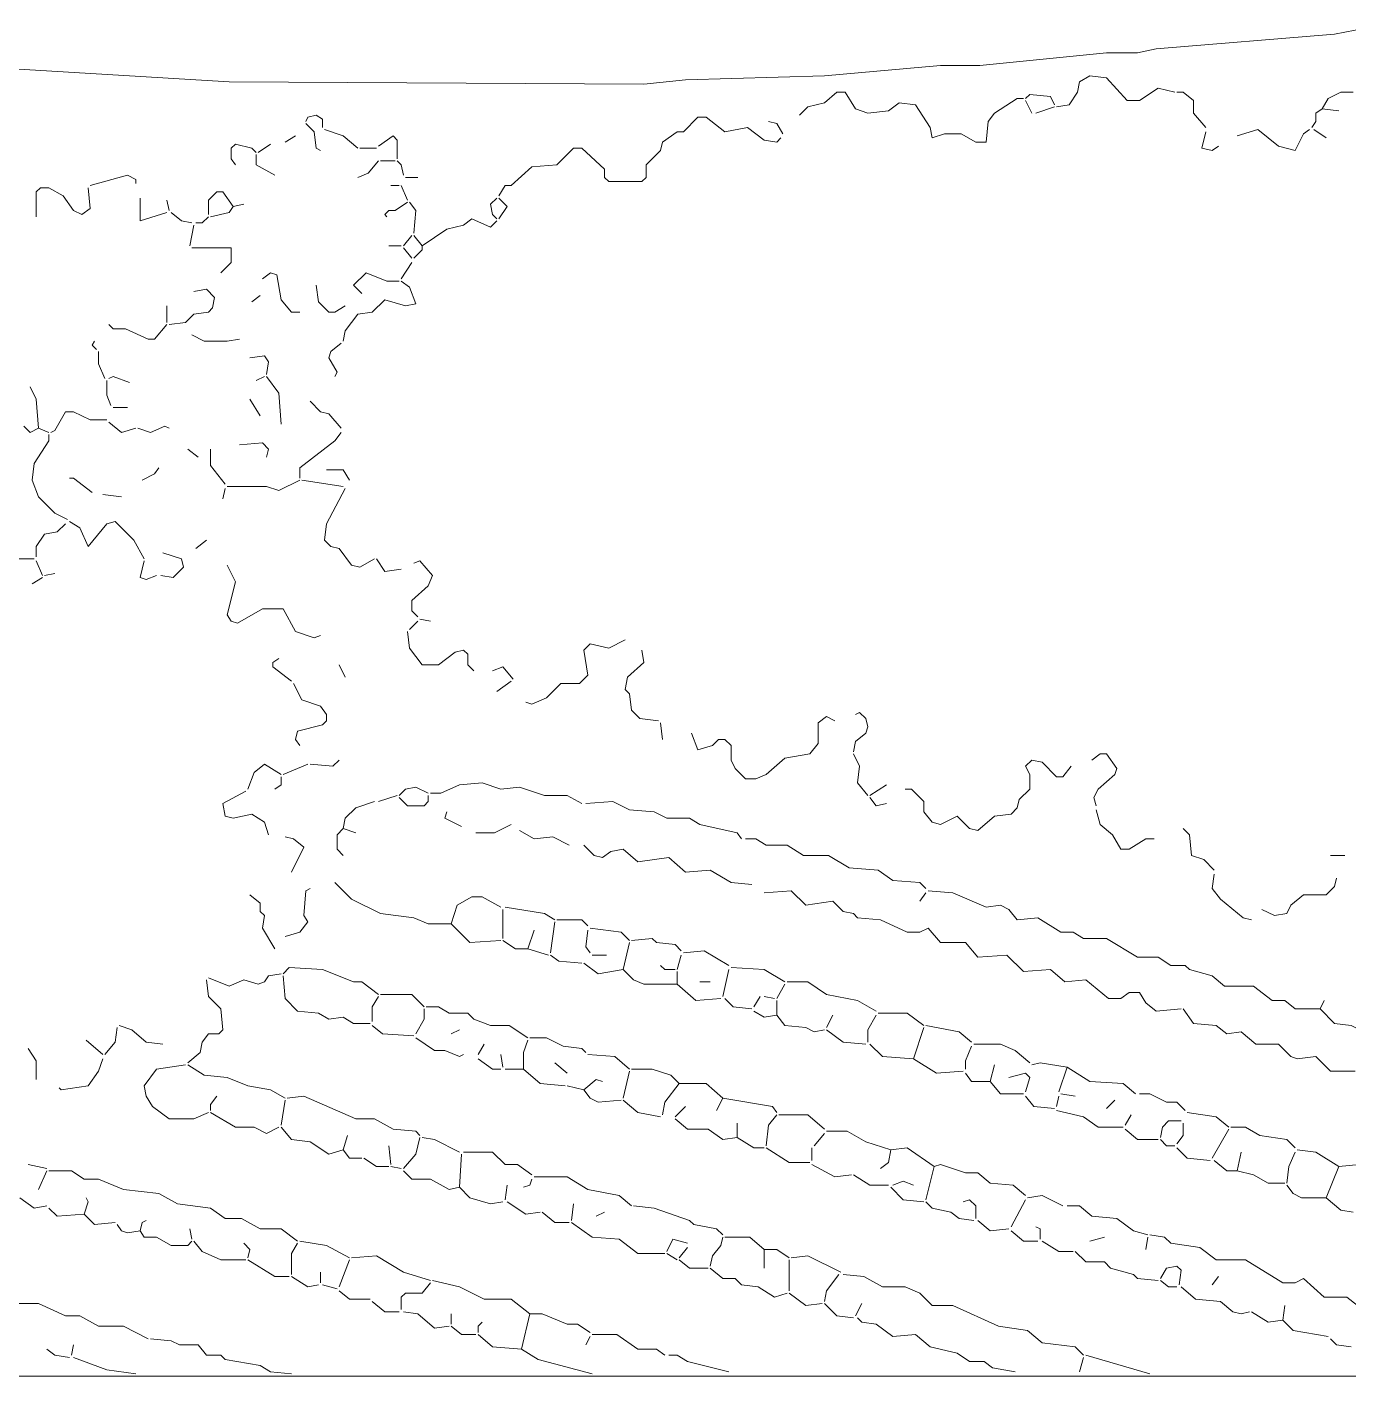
# Model space of a CAD drawing. Header units: millimetres. Extents: x 0 to 150953, y 0 to 85148.
# Drawn here: x 28579 to 47772, y 0 to 19600 of the extents above; entities that cross this region are included whole.
import ezdxf

# ---------------------------------------------------------------- set-up
doc = ezdxf.new("R2010")
doc.units = ezdxf.units.MM
doc.layers.add('ANNOTATION', color=3, linetype='CONTINUOUS', lineweight=0, plot=False)
doc.layers.add('LINEWORK', color=7, linetype='CONTINUOUS', lineweight=0, plot=False)

msp = doc.modelspace()

# ---------------------------------------------------------------- linework, layer by layer
at = {"layer": 'ANNOTATION'}
msp.add_lwpolyline([(0, 0), (150952.665, 0), (150952.665, 85148.15), (0, 85148.15)], close=True, dxfattribs=at)
at = {"layer": 'LINEWORK'}
for points in [[(22145.75, 19765.461), (23200.309, 19554.545), (24465.78, 19373.763), (24736.953, 19373.763), (24917.734, 19313.506), (26605.032, 19132.725), (26996.723, 19132.725), (27569.199, 19042.334), (31516.264, 18801.29), (37542.32, 18771.162), (38144.925, 18831.418), (40163.654, 18891.681), (41850.948, 19042.334), (42423.425, 19042.334), (44261.369, 19223.116), (44713.323, 19223.116), (44984.496, 19283.373), (47575.698, 19494.288), (48027.652, 19584.679)], [(45255.668, 18650.637), (45014.627, 18710.899), (44743.455, 18530.118), (44562.673, 18530.118), (44261.369, 18861.552), (44020.328, 18891.681), (43869.678, 18801.29), (43839.546, 18650.637), (43719.024, 18469.855), (43538.243, 18439.727)], [(43056.16, 18560.246), (42965.769, 18560.246), (42634.335, 18349.336), (42543.944, 18228.817), (42513.815, 17927.51), (42363.162, 17927.51), (42152.252, 18048.035), (41911.208, 18048.035), (41730.426, 17987.773), (41700.298, 18138.426), (41489.385, 18469.855), (41248.344, 18499.989), (41097.691, 18379.464), (40796.39, 18349.336), (40615.608, 18409.598), (40464.955, 18650.637), (40344.436, 18650.637), (40163.654, 18499.989), (39922.61, 18439.727), (39802.091, 18319.207)], [(43086.289, 18560.246), (43146.551, 18620.508), (43447.852, 18590.38), (43508.114, 18469.855)], [(45285.8, 18650.637), (45376.19, 18650.637), (45526.841, 18530.118), (45526.841, 18349.336), (45707.622, 18138.426)], [(47846.871, 18650.637), (47666.089, 18650.637), (47485.308, 18560.246), (47394.917, 18409.598)], [(43086.289, 18530.118), (43176.68, 18349.336)], [(43508.114, 18439.727), (43236.942, 18349.336)], [(32631.085, 18228.817), (32661.216, 18289.074), (32781.736, 18319.207), (32872.126, 18258.945), (32872.126, 18138.426)], [(39530.918, 17987.773), (39470.656, 17927.51), (39289.874, 17957.644), (39048.833, 18138.426), (38717.401, 18078.163), (38446.229, 18289.074), (38325.707, 18289.074), (38114.794, 18078.163), (38024.403, 18078.163), (37813.493, 17927.51), (37783.362, 17806.991), (37572.449, 17596.081), (37572.449, 17415.299), (37512.189, 17355.037), (37030.104, 17355.037), (36969.844, 17415.299), (36969.844, 17535.819), (36638.412, 17837.119), (36517.89, 17837.119), (36276.849, 17596.081), (35915.286, 17565.947), (35613.982, 17294.775), (35523.591, 17294.775), (35433.2, 17144.127)], [(39350.137, 18228.817), (39470.656, 18198.683), (39561.047, 18048.035)], [(47394.917, 18409.598), (47304.526, 18349.336), (47304.526, 18228.817), (47244.269, 18138.426)], [(47394.917, 18409.598), (47635.961, 18379.464)], [(32631.085, 18198.683), (32751.607, 18078.163)], [(32751.607, 18078.163), (32781.736, 17837.119), (32841.998, 17806.991)], [(32902.258, 18108.292), (33173.43, 18017.901), (33384.343, 17837.119)], [(45707.622, 18078.163), (45647.363, 17837.119), (45798.013, 17806.991), (45888.404, 17867.253)], [(47214.135, 18108.292), (47123.744, 18048.035), (47003.225, 17806.991), (46762.181, 17867.253), (46460.88, 18108.292), (46159.576, 18017.901)], [(47274.397, 18108.292), (47455.179, 17987.773)], [(31907.959, 17776.863), (31847.699, 17837.119), (31606.655, 17897.382), (31546.395, 17837.119), (31546.395, 17686.472), (31606.655, 17596.081)], [(32118.871, 17897.382), (31938.09, 17776.863)], [(32480.435, 18017.901), (32329.781, 17927.51)], [(33414.471, 17837.119), (33655.515, 17837.119)], [(33685.644, 17867.253), (33896.557, 18017.901), (33956.816, 17957.644), (33956.816, 17686.472)], [(31907.959, 17746.729), (31907.959, 17596.081), (32179.131, 17445.428)], [(33685.644, 17656.338), (33534.993, 17475.556), (33384.343, 17415.299)], [(33715.775, 17656.338), (33926.688, 17656.338)], [(33956.816, 17656.338), (34017.079, 17596.081), (34047.207, 17445.428)], [(30160.402, 17324.909), (30160.402, 17385.165), (30039.883, 17445.428), (29497.538, 17294.775)], [(29467.406, 17264.646), (29497.538, 16963.345), (29377.016, 16872.954), (29256.494, 16933.211), (29105.843, 17144.127), (28894.93, 17264.646), (28774.411, 17264.646), (28714.149, 17204.384), (28714.149, 16842.82)], [(33866.425, 17294.775), (33986.947, 17294.775)], [(34017.079, 17294.775), (34107.469, 17083.864)], [(34077.338, 17415.299), (34258.12, 17415.299)], [(30220.664, 17113.993), (30220.664, 16782.564), (30612.356, 16903.083)], [(30612.356, 17083.864), (30642.487, 16933.211)], [(31576.526, 16993.474), (31425.873, 17204.384), (31335.482, 17204.384), (31214.963, 17083.864), (31214.963, 16872.954)], [(34107.469, 17053.736), (33926.688, 16933.211), (33836.297, 16933.211), (33776.035, 16872.954), (33806.166, 16842.82)], [(34137.598, 17053.736), (34227.989, 16933.211), (34197.86, 16601.782)], [(35403.069, 17113.993), (35312.678, 17023.602), (35342.81, 16872.954), (35403.069, 16812.692)], [(35433.2, 17113.993), (35553.722, 16993.474), (35433.2, 16812.692)], [(30672.618, 16903.083), (30823.269, 16782.564), (30973.919, 16752.43)], [(31576.526, 16993.474), (31516.264, 16903.083), (31245.092, 16842.82)], [(31727.177, 17023.602), (31576.526, 16993.474)], [(31004.05, 16722.301), (30943.791, 16421)], [(31214.963, 16842.82), (31124.572, 16752.43), (31034.182, 16752.43)], [(35041.506, 16812.692), (34920.987, 16722.301), (34679.943, 16662.039), (34318.379, 16421)], [(35041.506, 16812.692), (35312.678, 16692.173), (35403.069, 16782.564)], [(34167.729, 16571.648), (34047.207, 16421)], [(34197.86, 16571.648), (34318.379, 16421)], [(30973.919, 16390.866), (31546.395, 16390.866), (31546.395, 16179.956), (31395.745, 16029.303)], [(33836.297, 16421), (34017.079, 16421)], [(34047.207, 16390.866), (34167.729, 16240.219)], [(34318.379, 16421), (34318.379, 16360.738), (34197.86, 16240.219)], [(34167.729, 16179.956), (34017.079, 15938.912)], [(31998.349, 15938.912), (32118.871, 16029.303), (32209.262, 15999.175), (32269.522, 15637.611), (32420.172, 15456.83), (32540.694, 15456.83)], [(34017.079, 15908.784), (34137.598, 15818.393), (34227.989, 15577.349), (34077.338, 15547.221), (33776.035, 15637.611), (33595.253, 15456.83), (33384.343, 15426.701), (33203.561, 15185.657), (33173.43, 15035.004)], [(33986.947, 15908.784), (33806.166, 15908.784), (33504.862, 16029.303), (33324.08, 15848.521), (33444.602, 15728.002)], [(31004.05, 15758.131), (31184.832, 15788.265), (31305.354, 15667.74), (31275.223, 15517.092), (31214.963, 15456.83), (31004.05, 15426.701), (30883.528, 15306.177), (30642.487, 15276.048)], [(31968.218, 15697.874), (31847.699, 15607.483)], [(32781.736, 15848.521), (32811.867, 15607.483), (32962.517, 15456.83), (33052.908, 15456.83), (33203.561, 15547.221)], [(30612.356, 15547.221), (30612.356, 15306.177)], [(29768.71, 15276.048), (29828.97, 15215.786), (30009.751, 15215.786), (30341.183, 15065.138), (30431.574, 15065.138), (30612.356, 15276.048)], [(30973.919, 15125.395), (31154.701, 15035.004), (31486.136, 15035.004)], [(29557.797, 15035.004), (29527.666, 14974.747), (29587.928, 14914.485)], [(31666.917, 15065.138), (31486.136, 15035.004)], [(33143.299, 15004.876), (32992.648, 14884.356), (32962.517, 14793.966), (33083.039, 14583.05), (33052.908, 14522.793)], [(29618.057, 14884.356), (29618.057, 14703.575), (29708.448, 14492.659)], [(31817.568, 14793.966), (32028.481, 14824.094), (32088.74, 14733.703), (32058.609, 14552.922)], [(29768.71, 14492.659), (29828.97, 14522.793), (30070.011, 14432.402)], [(32028.481, 14522.793), (31907.959, 14462.531)], [(32058.609, 14522.793), (32239.391, 14281.749), (32269.522, 13829.795)], [(28623.758, 14372.14), (28714.149, 14191.358), (28744.28, 13769.533)], [(29738.579, 14462.531), (29738.579, 14251.621), (29798.839, 14100.968)], [(31817.568, 14191.358), (31968.218, 13950.314)], [(32691.345, 14161.23), (32841.998, 14010.577), (32962.517, 13980.448), (33143.299, 13769.533)], [(29738.579, 13890.057), (29497.538, 13890.057), (29256.494, 14010.577), (29135.974, 14010.577), (28985.321, 13739.404), (28925.062, 13709.276)], [(29828.97, 14070.839), (30039.883, 14070.839)], [(28533.367, 13799.667), (28623.758, 13709.276), (28744.28, 13769.533)], [(28744.28, 13769.533), (28894.93, 13709.276)], [(29768.71, 13859.923), (29949.492, 13709.276), (30160.402, 13769.533)], [(30190.533, 13769.533), (30371.315, 13709.276), (30582.227, 13799.667), (30642.487, 13769.533)], [(28894.93, 13679.142), (28894.93, 13588.751), (28684.02, 13257.322), (28653.889, 13016.278), (28744.28, 12775.234), (28985.321, 12534.195), (29166.103, 12443.804)], [(31666.917, 13528.494), (31998.349, 13558.623), (32088.74, 13468.232), (32058.609, 13347.713)], [(33143.299, 13709.276), (33052.908, 13588.751), (32540.694, 13197.059), (32540.694, 13046.406)], [(30913.66, 13468.232), (31064.31, 13347.713)], [(31245.092, 13468.232), (31245.092, 13227.188), (31456.004, 12956.015)], [(30491.837, 13197.059), (30431.574, 13106.669), (30250.793, 13016.278)], [(32932.389, 13166.931), (33173.43, 13166.931), (33263.821, 13016.278)], [(29196.234, 13046.406), (29256.494, 13046.406), (29527.666, 12835.496)], [(32540.694, 13016.278), (32239.391, 12865.625), (32058.609, 12925.887), (31486.136, 12925.887)], [(32570.825, 13016.278), (33173.43, 12925.887)], [(29678.319, 12805.368), (29949.492, 12775.234)], [(31456.004, 12895.758), (31425.873, 12745.105)], [(33203.561, 12895.758), (32932.389, 12383.542), (32902.258, 12142.498), (32992.648, 12052.107), (33113.17, 12021.979), (33293.952, 11780.935), (33414.471, 11750.806), (33625.384, 11871.326)], [(29135.974, 12383.542), (29015.452, 12263.023), (28834.671, 12232.889), (28714.149, 12052.107), (28714.149, 11901.459)], [(29196.234, 12413.67), (29346.884, 12323.28), (29467.406, 12052.107)], [(29467.406, 12052.107), (29738.579, 12383.542), (29859.101, 12413.67), (30130.273, 12142.498), (30280.924, 11871.326)], [(30552.096, 11961.716), (30823.269, 11871.326), (30853.4, 11750.806), (30702.747, 11600.153), (30521.965, 11630.287)], [(31184.832, 12142.498), (31034.182, 12021.979)], [(28684.02, 11871.326), (28171.804, 11871.326), (28111.544, 11780.935), (28141.675, 11449.505)], [(28714.149, 11841.197), (28804.54, 11630.287)], [(30280.924, 11841.197), (30220.664, 11600.153), (30311.055, 11570.025), (30461.705, 11630.287)], [(31486.136, 11780.935), (31606.655, 11539.896), (31486.136, 11057.808), (31546.395, 10967.417), (31636.786, 10937.289), (31998.349, 11148.199), (32299.653, 11148.199), (32480.435, 10816.77), (32751.607, 10726.379), (32841.998, 10756.507)], [(33655.515, 11871.326), (33776.035, 11690.544), (34017.079, 11720.678)], [(34197.86, 11811.069), (34288.251, 11841.197), (34469.033, 11630.287), (34408.77, 11479.634), (34167.729, 11268.724), (34167.729, 11118.071), (34258.12, 11027.68)], [(28804.54, 11600.153), (28653.889, 11509.762)], [(28985.321, 11660.415), (28834.671, 11630.287)], [(34288.251, 10997.551), (34438.901, 10967.417)], [(34107.469, 10816.77), (34137.598, 10575.726), (34318.379, 10334.682), (34559.423, 10334.682), (34800.465, 10515.463), (34920.987, 10545.597), (34981.246, 10485.335), (34981.246, 10334.682), (35071.637, 10244.291)], [(34258.12, 10967.417), (34137.598, 10846.898)], [(37271.148, 10696.245), (37030.104, 10575.726), (36758.931, 10635.988), (36668.541, 10545.597), (36728.803, 10184.034), (36608.281, 10063.509), (36337.109, 10063.509), (36126.196, 9852.599), (35915.286, 9762.208), (35824.895, 9792.337)], [(32239.391, 10425.072), (32149, 10364.816), (32149, 10304.553), (32420.172, 10093.643)], [(37512.189, 10545.597), (37542.32, 10364.816), (37301.276, 10153.9), (37271.148, 9973.118), (37331.408, 9912.861), (37361.539, 9671.817), (37482.058, 9551.298), (37753.23, 9521.164)], [(33113.17, 10334.682), (33203.561, 10153.9)], [(35342.81, 10244.291), (35493.46, 10304.553), (35644.113, 10123.772)], [(32450.303, 10063.509), (32570.825, 9822.471), (32841.998, 9732.08), (32932.389, 9611.555), (32932.389, 9521.164), (32872.126, 9460.907), (32510.563, 9370.517), (32480.435, 9249.992), (32540.694, 9159.601)], [(35613.982, 10093.643), (35403.069, 9942.99)], [(40615.608, 9611.555), (40675.868, 9641.689), (40766.259, 9551.298), (40796.39, 9430.773), (40766.259, 9340.383), (40615.608, 9219.863), (40585.477, 9069.21)], [(37783.362, 9491.036), (37813.493, 9249.992)], [(40314.305, 9521.164), (40193.783, 9581.427), (40073.263, 9491.036), (40073.263, 9189.735), (39952.741, 9039.082), (39591.178, 8978.819), (39320.006, 8737.781), (39169.355, 8677.518), (39018.702, 8677.518), (38868.051, 8828.172), (38807.792, 8948.691), (38807.792, 9159.601), (38717.401, 9249.992), (38627.01, 9249.992), (38536.619, 9159.601), (38325.707, 9099.344), (38235.316, 9340.383)], [(40585.477, 9039.082), (40675.868, 8858.3), (40645.737, 8617.256), (40796.39, 8436.474)], [(44050.459, 8948.691), (44170.979, 9039.082), (44261.369, 9039.082), (44412.023, 8828.172), (44381.891, 8737.781), (44140.85, 8526.865), (44080.588, 8406.346), (44110.719, 8285.827)], [(32269.522, 8737.781), (32028.481, 8888.429), (31877.827, 8767.909), (31787.437, 8526.865)], [(32661.216, 8888.429), (32299.653, 8737.781)], [(33113.17, 8948.691), (33022.78, 8858.3), (32691.345, 8888.429)], [(43749.156, 8858.3), (43628.634, 8707.647), (43538.243, 8707.647), (43327.333, 8918.562), (43176.68, 8948.691), (43086.289, 8858.3), (43146.551, 8737.781), (43146.551, 8526.865), (42995.898, 8376.218), (42965.769, 8255.693), (42875.379, 8165.302), (42634.335, 8135.174), (42393.293, 7924.263), (42272.771, 7954.392), (42091.99, 8135.174), (41850.948, 8014.654), (41730.426, 8044.783), (41609.907, 8195.436), (41609.907, 8346.084), (41429.126, 8526.865), (41338.735, 8526.865)], [(32269.522, 8707.647), (32269.522, 8587.128), (32179.131, 8526.865)], [(31757.308, 8496.737), (31425.873, 8315.955), (31456.004, 8135.174), (31576.526, 8105.045), (31847.699, 8165.302), (32028.481, 8044.783), (32088.74, 7864.001)], [(33956.816, 8436.474), (33685.644, 8346.084)], [(34408.77, 8466.608), (34227.989, 8556.999), (34077.338, 8526.865), (33986.947, 8436.474)], [(34408.77, 8436.474), (34408.77, 8346.084), (34348.511, 8285.827), (34107.469, 8285.827), (33986.947, 8406.346)], [(34438.901, 8466.608), (34589.552, 8466.608), (34860.724, 8587.128), (35192.159, 8617.256), (35463.332, 8526.865), (35734.504, 8556.999), (36096.067, 8436.474), (36427.499, 8436.474), (36638.412, 8315.955)], [(41067.562, 8587.128), (40826.518, 8436.474)], [(33625.384, 8346.084), (33354.212, 8255.693), (33203.561, 8105.045), (33173.43, 7954.392)], [(36698.672, 8315.955), (37090.366, 8346.084), (37331.408, 8225.564)], [(40826.518, 8406.346), (40916.909, 8285.827), (41067.562, 8315.955)], [(34679.943, 8195.436), (34649.814, 8105.045), (34890.856, 7984.52)], [(37331.408, 8225.564), (37692.971, 8195.436), (37873.752, 8105.045), (38205.185, 8105.045), (38355.838, 8014.654), (38898.183, 7894.13), (38958.442, 7803.739)], [(44110.719, 8225.564), (44170.979, 8014.654), (44351.76, 7864.001), (44472.282, 7653.091), (44592.804, 7653.091), (44833.845, 7803.739), (44954.367, 7803.739)], [(33173.43, 7954.392), (33083.039, 7864.001), (33083.039, 7653.091), (33173.43, 7562.7)], [(33173.43, 7954.392), (33354.212, 7894.13)], [(35613.982, 8014.654), (35372.941, 7894.13), (35101.768, 7894.13)], [(35734.504, 7924.263), (35945.414, 7803.739), (36216.587, 7833.873), (36457.631, 7713.348)], [(45376.19, 7954.392), (45466.581, 7864.001), (45496.712, 7562.7), (45677.494, 7502.438), (45828.144, 7351.785)], [(32329.781, 7833.873), (32450.303, 7803.739), (32600.954, 7683.219), (32420.172, 7321.656)], [(36668.541, 7713.348), (36819.194, 7562.7), (36939.713, 7532.566), (37060.235, 7622.957), (37241.017, 7653.091), (37451.93, 7472.309), (37903.884, 7532.566), (38144.925, 7321.656), (38506.488, 7351.785), (38807.792, 7171.003), (39109.093, 7140.875)], [(39018.702, 7803.739), (39169.355, 7803.739), (39320.006, 7713.348), (39621.309, 7713.348), (39862.35, 7562.7), (40223.914, 7562.7), (40525.217, 7381.919), (40947.04, 7351.785), (41157.953, 7201.137), (41549.645, 7171.003), (41640.036, 7080.612)], [(47515.442, 7562.7), (47726.352, 7562.7)], [(45828.144, 7291.528), (45798.013, 7080.612), (45918.535, 6929.965), (46249.967, 6658.792), (46370.489, 6628.658)], [(32691.345, 7080.612), (32631.085, 7050.484), (32600.954, 6688.92), (32661.216, 6598.53)], [(33052.908, 7171.003), (33293.952, 6929.965), (33715.775, 6719.049), (34197.86, 6658.792), (34408.77, 6568.401), (34740.205, 6568.401)], [(47605.832, 7231.265), (47575.698, 7110.746), (47455.179, 6990.221), (47123.744, 6990.221), (46942.963, 6839.574), (46882.706, 6719.049), (46701.924, 6688.92), (46521.143, 6779.311)], [(31817.568, 6990.221), (31968.218, 6869.702), (31968.218, 6749.183), (32028.481, 6688.92), (31998.349, 6508.139), (32179.131, 6206.838)], [(35463.332, 6809.44), (35192.159, 6960.093), (35041.506, 6960.093), (34830.596, 6839.574), (34740.205, 6568.401)], [(39289.874, 7020.355), (39681.569, 7050.484), (39892.482, 6839.574), (40284.173, 6899.831), (40434.827, 6749.183), (40585.477, 6719.049), (40645.737, 6658.792), (40977.171, 6628.658), (41368.863, 6447.876), (41549.645, 6447.876), (41670.167, 6508.139), (41850.948, 6297.229), (42212.512, 6297.229), (42393.293, 6086.313), (42815.116, 6116.447), (43056.16, 5875.403), (43447.852, 5905.532), (43658.765, 5724.75), (43960.068, 5754.884), (44291.501, 5483.711), (44472.282, 5483.711), (44592.804, 5574.102), (44743.455, 5574.102), (44833.845, 5423.449), (44984.496, 5302.93), (45346.059, 5333.058)], [(41640.036, 7020.355), (41549.645, 6899.831)], [(41670.167, 7050.484), (42031.73, 7020.355), (42513.815, 6809.44), (42724.725, 6839.574), (42845.247, 6779.311), (42965.769, 6628.658), (43267.07, 6658.792), (43598.505, 6447.876), (43779.287, 6447.876), (43929.937, 6357.486), (44261.369, 6357.486), (44713.323, 6086.313), (45014.627, 6086.313), (45195.409, 5965.794), (45406.322, 5965.794), (45466.581, 5905.532), (45798.013, 5815.141), (45978.795, 5664.493), (46400.618, 5664.493), (46671.79, 5453.577), (46852.572, 5453.577), (47003.225, 5333.058), (47364.788, 5333.058)], [(35493.46, 6779.311), (35493.46, 6357.486)], [(35523.591, 6809.44), (36096.067, 6719.049), (36246.718, 6628.658)], [(32661.216, 6598.53), (32540.694, 6447.876), (32329.781, 6387.62)], [(34740.205, 6568.401), (35011.378, 6297.229), (35463.332, 6327.357)], [(35945.414, 6478.01), (35855.023, 6206.838)], [(36246.718, 6598.53), (36186.458, 6146.576)], [(36276.849, 6628.658), (36638.412, 6628.658), (36728.803, 6538.267)], [(36728.803, 6478.01), (36698.672, 6236.966), (36758.931, 6146.576)], [(36758.931, 6508.139), (37210.886, 6447.876), (37331.408, 6327.357)], [(35493.46, 6327.357), (35674.242, 6206.838), (35855.023, 6206.838)], [(37331.408, 6297.229), (37241.017, 5905.532)], [(37361.539, 6327.357), (37662.84, 6357.486), (37723.102, 6297.229), (37994.274, 6267.095), (38084.665, 6176.704)], [(35855.023, 6206.838), (36156.327, 6116.447)], [(36186.458, 6116.447), (36306.977, 6026.056), (36638.412, 5995.922)], [(36789.063, 6116.447), (36999.976, 6116.447)], [(38084.665, 6116.447), (38024.403, 5905.532)], [(38114.794, 6146.576), (38416.097, 6176.704), (38777.661, 5965.794)], [(32299.653, 5845.275), (32390.044, 5935.666), (32872.126, 5905.532), (33324.08, 5724.75), (33444.602, 5724.75), (33685.644, 5543.968)], [(36668.541, 5995.922), (36879.453, 5845.275), (37241.017, 5905.532)], [(37241.017, 5905.532), (37391.667, 5754.884), (37542.32, 5694.621), (38024.403, 5694.621)], [(37783.362, 5965.794), (37843.621, 5905.532), (37994.274, 5905.532)], [(38777.661, 5905.532), (38687.27, 5513.84)], [(38807.792, 5935.666), (39289.874, 5905.532), (39591.178, 5724.75)], [(31184.832, 5754.884), (31214.963, 5513.84), (31395.745, 5333.058), (31425.873, 5031.757), (31365.614, 4971.495), (31214.963, 4971.495), (31124.572, 4850.976), (31094.441, 4700.323), (30913.66, 4549.669)], [(32269.522, 5845.275), (32088.74, 5815.141), (32028.481, 5724.75), (31938.09, 5694.621), (31727.177, 5754.884), (31516.264, 5664.493), (31214.963, 5785.012)], [(32299.653, 5815.141), (32329.781, 5483.711), (32510.563, 5302.93), (32811.867, 5272.796), (32962.517, 5182.405), (33173.43, 5212.539), (33324.08, 5122.148), (33565.124, 5122.148)], [(38024.403, 5875.403), (38024.403, 5694.621)], [(38024.403, 5694.621), (38295.575, 5453.577), (38657.139, 5483.711)], [(38355.838, 5724.75), (38506.488, 5724.75)], [(39591.178, 5694.621), (39470.656, 5483.711)], [(39621.309, 5724.75), (39922.61, 5724.75), (40193.783, 5543.968), (40645.737, 5453.577), (40916.909, 5302.93)], [(33685.644, 5513.84), (33595.253, 5363.187), (33595.253, 5152.277)], [(33715.775, 5543.968), (34167.729, 5543.968), (34348.511, 5363.187)], [(39229.615, 5513.84), (39139.224, 5363.187)], [(39289.874, 5513.84), (39440.528, 5483.711)], [(34348.511, 5333.058), (34348.511, 5182.405), (34227.989, 4971.495)], [(34378.642, 5363.187), (34559.423, 5363.187), (34710.074, 5272.796), (34981.246, 5272.796), (35071.637, 5182.405), (35312.678, 5092.014), (35583.851, 5092.014), (35855.023, 4911.233)], [(38717.401, 5483.711), (38837.92, 5363.187), (39109.093, 5333.058)], [(39139.224, 5302.93), (39289.874, 5212.539), (39470.656, 5242.667)], [(39470.656, 5453.577), (39470.656, 5242.667)], [(45376.19, 5333.058), (45526.841, 5122.148), (45858.276, 5092.014), (46008.926, 4971.495), (46219.839, 5001.623), (46430.752, 4820.842), (46762.181, 4820.842), (46942.963, 4640.06), (47033.353, 4609.932), (47304.526, 4640.06), (47515.442, 4429.15), (47877.005, 4429.15)], [(47425.051, 5453.577), (47364.788, 5333.058)], [(47364.788, 5333.058), (47575.698, 5122.148), (47816.742, 5092.014), (48118.043, 4941.367), (48419.35, 4941.367)], [(39470.656, 5242.667), (39591.178, 5092.014), (39892.482, 5061.886), (40013.001, 5001.623), (40163.654, 5031.757)], [(40284.173, 5242.667), (40193.783, 5061.886)], [(40916.909, 5242.667), (40796.39, 5031.757), (40796.39, 4850.976)], [(40947.04, 5272.796), (41368.863, 5272.796), (41609.907, 5092.014)], [(29889.229, 5061.886), (29859.101, 4850.976), (29708.448, 4670.194)], [(29919.361, 5092.014), (30100.142, 5031.757), (30311.055, 4850.976), (30552.096, 4820.842)], [(33595.253, 5092.014), (33745.906, 4971.495), (34197.86, 4941.367)], [(34227.989, 4911.233), (34499.161, 4730.451), (34649.814, 4730.451), (34860.724, 4640.06), (34920.987, 4670.194)], [(34860.724, 5031.757), (34740.205, 4971.495)], [(35885.155, 4911.233), (36126.196, 4911.233), (36367.24, 4790.713), (36638.412, 4760.585), (36698.672, 4700.323)], [(40193.783, 5031.757), (40434.827, 4850.976), (40766.259, 4820.842)], [(41609.907, 5061.886), (41459.254, 4609.932)], [(41640.036, 5092.014), (42122.121, 5001.623), (42302.903, 4850.976)], [(28593.629, 4760.585), (28714.149, 4579.803), (28714.149, 4308.631)], [(29437.275, 4881.104), (29678.319, 4670.194)], [(35222.288, 4820.842), (35131.897, 4670.194)], [(35855.023, 4881.104), (35794.764, 4700.323), (35794.764, 4459.278)], [(40826.518, 4820.842), (41007.3, 4640.06), (41459.254, 4609.932)], [(42302.903, 4790.713), (42212.512, 4579.803), (42212.512, 4459.278)], [(42333.034, 4820.842), (42724.725, 4820.842), (42935.638, 4730.451), (43146.551, 4549.669)], [(29678.319, 4609.932), (29618.057, 4429.15), (29467.406, 4218.24), (29075.712, 4157.978), (29045.584, 4188.106)], [(30883.528, 4519.541), (30461.705, 4459.278), (30280.924, 4218.24), (30311.055, 4067.587), (30401.446, 3916.934), (30642.487, 3736.152), (31004.05, 3736.152), (31214.963, 3826.543)], [(30913.66, 4519.541), (31154.701, 4368.888), (31486.136, 4338.759), (31787.437, 4218.24), (32118.871, 4157.978), (32329.781, 4037.458)], [(35131.897, 4609.932), (35342.81, 4459.278), (35463.332, 4459.278)], [(35463.332, 4670.194), (35493.46, 4489.412)], [(36246.718, 4549.669), (36427.499, 4399.022)], [(36728.803, 4670.194), (37120.495, 4640.06), (37331.408, 4459.278)], [(41459.254, 4609.932), (41790.689, 4399.022), (42182.381, 4429.15)], [(42634.335, 4519.541), (42574.075, 4278.497)], [(43176.68, 4519.541), (43297.202, 4549.669), (43688.896, 4489.412)], [(35523.591, 4459.278), (35794.764, 4459.278)], [(35794.764, 4459.278), (36035.805, 4248.368), (36397.368, 4218.24)], [(37331.408, 4429.15), (37241.017, 4037.458)], [(37361.539, 4459.278), (37662.84, 4459.278), (37934.012, 4368.888), (38054.534, 4248.368)], [(42212.512, 4399.022), (42302.903, 4278.497), (42574.075, 4278.497)], [(43086.289, 4399.022), (42845.247, 4338.759)], [(43086.289, 4399.022), (43146.551, 4338.759), (43086.289, 4127.849)], [(43688.896, 4489.412), (43568.374, 4127.849)], [(43688.896, 4489.412), (44020.328, 4278.497), (44502.413, 4248.368), (44683.195, 4097.715)], [(36427.499, 4218.24), (36668.541, 4157.978)], [(36939.713, 4278.497), (36849.322, 4308.631), (36668.541, 4157.978)], [(36668.541, 4157.978), (36758.931, 4037.458), (36879.453, 3977.196), (37210.886, 4007.324)], [(38054.534, 4248.368), (37843.621, 3977.196), (37813.493, 3796.414)], [(38054.534, 4248.368), (38446.229, 4248.368), (38687.27, 4037.458)], [(42574.075, 4278.497), (42724.725, 4097.715), (43056.16, 4097.715)], [(31335.482, 4067.587), (31245.092, 3947.068), (31245.092, 3856.677)], [(32329.781, 4007.324), (32269.522, 3645.761)], [(32359.913, 4037.458), (32600.954, 4067.587), (33354.212, 3736.152), (33625.384, 3736.152), (33896.557, 3585.504), (34227.989, 3555.37), (34288.251, 3495.113)], [(37241.017, 4007.324), (37451.93, 3826.543), (37783.362, 3766.286)], [(38687.27, 4037.458), (38596.879, 3856.677)], [(38687.27, 4037.458), (39410.396, 3916.934), (39470.656, 3826.543)], [(43086.289, 4067.587), (43206.811, 3916.934), (43508.114, 3886.805)], [(43568.374, 4067.587), (43538.243, 3916.934)], [(43598.505, 4097.715), (43809.415, 4067.587)], [(44381.891, 4007.324), (44261.369, 3886.805)], [(44743.455, 4097.715), (44894.105, 4097.715), (45135.149, 3977.196), (45285.8, 3977.196), (45406.322, 3856.677)], [(31245.092, 3826.543), (31606.655, 3615.633), (31877.827, 3615.633), (32058.609, 3525.242), (32239.391, 3615.633)], [(38144.925, 3916.934), (37994.274, 3766.286)], [(37994.274, 3736.152), (38175.056, 3585.504), (38476.357, 3585.504), (38687.27, 3434.851), (38898.183, 3464.979)], [(39470.656, 3796.414), (39350.137, 3645.761), (39320.006, 3344.46)], [(39500.787, 3796.414), (39922.61, 3796.414), (40163.654, 3585.504)], [(43538.243, 3856.677), (43929.937, 3766.286), (44140.85, 3615.633), (44502.413, 3615.633)], [(44622.933, 3796.414), (44532.542, 3645.761)], [(45436.45, 3826.543), (45858.276, 3766.286), (46039.057, 3615.633)], [(32269.522, 3615.633), (32420.172, 3434.851), (32691.345, 3404.723), (32962.517, 3223.941), (33173.43, 3284.198)], [(38898.183, 3675.895), (38898.183, 3464.979)], [(40193.783, 3555.37), (40495.086, 3555.37), (40766.259, 3404.723), (41127.822, 3284.198)], [(44532.542, 3585.504), (44713.323, 3434.851), (45014.627, 3434.851)], [(45346.059, 3706.024), (45165.278, 3706.024), (45074.887, 3615.633), (45044.758, 3464.979)], [(45376.19, 3675.895), (45376.19, 3495.113), (45285.8, 3374.589)], [(46039.057, 3585.504), (45798.013, 3163.679)], [(46069.186, 3615.633), (46280.099, 3615.633), (46491.009, 3495.113), (46882.706, 3434.851), (47003.225, 3314.332)], [(33233.69, 3495.113), (33173.43, 3284.198)], [(33836.297, 3344.46), (33866.425, 3073.288)], [(34288.251, 3464.979), (34227.989, 3223.941), (34047.207, 3013.025)], [(34318.379, 3464.979), (34499.161, 3434.851), (34860.724, 3254.069)], [(38898.183, 3464.979), (39139.224, 3314.332), (39289.874, 3314.332)], [(40163.654, 3525.242), (40013.001, 3344.46)], [(45044.758, 3434.851), (45135.149, 3344.46), (45255.668, 3344.46)], [(33173.43, 3284.198), (33263.821, 3163.679), (33444.602, 3163.679)], [(33474.734, 3163.679), (33655.515, 3043.159), (33836.297, 3043.159)], [(34890.856, 3223.941), (34860.724, 2741.853)], [(34920.987, 3254.069), (35342.81, 3254.069), (35523.591, 3073.288), (35704.373, 3073.288), (35915.286, 2922.635)], [(39320.006, 3314.332), (39651.438, 3103.416), (39952.741, 3103.416)], [(39982.872, 3314.332), (39982.872, 3133.55)], [(41127.822, 3284.198), (41097.691, 3103.416), (40977.171, 3013.025)], [(41127.822, 3284.198), (41368.863, 3314.332), (41760.558, 3043.159)], [(45285.8, 3314.332), (45436.45, 3163.679), (45767.885, 3133.55)], [(46219.839, 3254.069), (46159.576, 2982.897)], [(47003.225, 3254.069), (46912.834, 3043.159), (46882.706, 2802.115)], [(47033.353, 3284.198), (47304.526, 3254.069), (47635.961, 3043.159)], [(28593.629, 3073.288), (28864.802, 3013.025)], [(28864.802, 2982.897), (28744.28, 2711.725)], [(28894.93, 2982.897), (29226.365, 2982.897), (29407.147, 2862.378), (29618.057, 2862.378), (29979.62, 2711.725), (30491.837, 2651.462), (30763.009, 2500.814), (31245.092, 2440.552), (31456.004, 2289.899), (31697.046, 2289.899), (31968.218, 2139.251), (32269.522, 2139.251), (32510.563, 1958.47)], [(33866.425, 3043.159), (34017.079, 3013.025)], [(34047.207, 2982.897), (34167.729, 2862.378), (34438.901, 2862.378), (34710.074, 2711.725), (34860.724, 2741.853)], [(39982.872, 3073.288), (40314.305, 2892.506), (40555.346, 2922.635)], [(41760.558, 3043.159), (41640.036, 2561.071)], [(41760.558, 3043.159), (41850.948, 3073.288), (42212.512, 2952.769), (42393.293, 2952.769), (42574.075, 2802.115), (42905.507, 2771.987), (43086.289, 2621.334)], [(45828.144, 3133.55), (46008.926, 2982.897), (46159.576, 2982.897)], [(46159.576, 2982.897), (46400.618, 2922.635), (46611.533, 2802.115), (46852.572, 2802.115)], [(47635.961, 3043.159), (47455.179, 2591.205)], [(47635.961, 3043.159), (47937.262, 3073.288), (48298.825, 2832.244), (48569.997, 2862.378), (48871.304, 2651.462), (49262.995, 2591.205), (49413.649, 2470.681), (49594.43, 2470.681), (49775.212, 2320.033)], [(35553.722, 2771.987), (35523.591, 2561.071)], [(35915.286, 2862.378), (35885.155, 2771.987), (35794.764, 2741.853)], [(35945.414, 2892.506), (36427.499, 2892.506), (36728.803, 2711.725), (37180.757, 2621.334), (37361.539, 2470.681)], [(40585.477, 2922.635), (40826.518, 2771.987), (41097.691, 2771.987)], [(41157.953, 2771.987), (41308.604, 2832.244), (41459.254, 2771.987)], [(46882.706, 2771.987), (46973.097, 2651.462), (47093.616, 2591.205), (47455.179, 2591.205)], [(28473.107, 2591.205), (28684.02, 2440.552), (28864.802, 2470.681)], [(29437.275, 2591.205), (29467.406, 2530.943), (29407.147, 2350.161)], [(34860.724, 2741.853), (35011.378, 2591.205), (35312.678, 2500.814), (35493.46, 2530.943)], [(41127.822, 2741.853), (41308.604, 2561.071), (41609.907, 2530.943)], [(42182.381, 2530.943), (42272.771, 2561.071), (42363.162, 2470.681), (42363.162, 2289.899)], [(43086.289, 2561.071), (42875.379, 2169.38)], [(43116.42, 2591.205), (43327.333, 2621.334), (43628.634, 2470.681)], [(47455.179, 2591.205), (47666.089, 2410.424), (47846.871, 2380.29)], [(28894.93, 2440.552), (29015.452, 2320.033), (29407.147, 2350.161)], [(35553.722, 2530.943), (35824.895, 2350.161), (36035.805, 2380.29)], [(36065.936, 2380.29), (36246.718, 2229.642), (36457.631, 2229.642)], [(36517.89, 2500.814), (36487.759, 2259.77)], [(36969.844, 2380.29), (36849.322, 2320.033)], [(37391.667, 2470.681), (37692.971, 2440.552), (38205.185, 2259.77), (38265.447, 2199.508), (38596.879, 2139.251), (38687.27, 2048.86)], [(41640.036, 2530.943), (41730.426, 2440.552), (42001.599, 2380.29), (42122.121, 2289.899), (42333.034, 2259.77)], [(43688.896, 2470.681), (43869.678, 2470.681), (44050.459, 2320.033), (44412.023, 2289.899), (44653.064, 2109.117), (44863.977, 2048.86)], [(29407.147, 2350.161), (29557.797, 2199.508), (29859.101, 2229.642)], [(29889.229, 2199.508), (29949.492, 2109.117), (30039.883, 2078.989), (30220.664, 2109.117)], [(30311.055, 2259.77), (30250.793, 2229.642), (30220.664, 2109.117)], [(36487.759, 2229.642), (36789.063, 2018.726), (37180.757, 1988.598), (37451.93, 1777.688), (37843.621, 1777.688)], [(42393.293, 2259.77), (42574.075, 2109.117), (42845.247, 2139.251)], [(43236.942, 2169.38), (43297.202, 2139.251), (43297.202, 1988.598)], [(30220.664, 2109.117), (30280.924, 2018.726), (30461.705, 2018.726), (30672.618, 1898.207), (30913.66, 1898.207), (30973.919, 1958.47)], [(30943.791, 2139.251), (30973.919, 1988.598)], [(38175.056, 1928.336), (37964.143, 1988.598), (37873.752, 1807.816)], [(38687.27, 2018.726), (38657.139, 1898.207), (38536.619, 1747.554), (38506.488, 1596.906)], [(38717.401, 2018.726), (39078.964, 2018.726), (39289.874, 1837.945)], [(42875.379, 2109.117), (43056.16, 1958.47), (43267.07, 1958.47)], [(44231.241, 2018.726), (44020.328, 1958.47)], [(44863.977, 2018.726), (44833.845, 1837.945)], [(44894.105, 2048.86), (45105.018, 2018.726), (45195.409, 1928.336), (45617.232, 1868.079), (45858.276, 1687.297), (46280.099, 1687.297), (46822.443, 1355.862), (47003.225, 1355.862), (47123.744, 1416.125), (47425.051, 1144.952), (47756.48, 1144.952), (47907.133, 1024.427), (48027.652, 994.299)], [(31004.05, 1958.47), (31124.572, 1807.816), (31395.745, 1687.297), (31757.308, 1687.297)], [(31727.177, 1928.336), (31817.568, 1837.945), (31787.437, 1717.426)], [(32510.563, 1928.336), (32420.172, 1777.688), (32420.172, 1476.382)], [(32540.694, 1958.47), (32932.389, 1898.207), (33263.821, 1717.426)], [(37873.752, 1777.688), (38024.403, 1687.297)], [(38175.056, 1868.079), (38054.534, 1717.426)], [(39289.874, 1837.945), (39470.656, 1837.945), (39651.438, 1717.426)], [(39289.874, 1837.945), (39289.874, 1566.772)], [(43327.333, 1958.47), (43568.374, 1807.816), (43779.287, 1807.816)], [(43809.415, 1807.816), (43960.068, 1657.163), (44231.241, 1657.163), (44321.632, 1566.772), (44653.064, 1476.382), (44713.323, 1416.125), (45014.627, 1385.991)], [(31787.437, 1687.297), (32179.131, 1446.253), (32390.044, 1446.253)], [(33263.821, 1687.297), (33113.17, 1295.6)], [(33293.952, 1717.426), (33655.515, 1747.554), (34047.207, 1506.515), (34438.901, 1385.991)], [(38054.534, 1687.297), (38205.185, 1566.772), (38476.357, 1566.772)], [(39651.438, 1687.297), (39651.438, 1235.343)], [(39681.569, 1717.426), (39922.61, 1747.554), (40404.695, 1506.515)], [(45044.758, 1416.125), (45135.149, 1566.772), (45285.8, 1596.906), (45346.059, 1536.644), (45315.931, 1325.734)], [(32420.172, 1446.253), (32661.216, 1295.6), (32811.867, 1325.734)], [(32841.998, 1506.515), (32841.998, 1355.862)], [(34469.033, 1385.991), (34860.724, 1295.6), (35222.288, 1114.818), (35613.982, 1114.818), (35885.155, 903.908)], [(38506.488, 1566.772), (38687.27, 1416.125), (38868.051, 1416.125), (38958.442, 1325.734), (39199.484, 1295.6), (39440.528, 1144.952), (39621.309, 1205.209)], [(40374.564, 1476.382), (40193.783, 1235.343), (40163.654, 1084.69)], [(40434.827, 1476.382), (40736.127, 1446.253), (41007.3, 1295.6), (41338.735, 1295.6), (41549.645, 1205.209), (41730.426, 1024.427), (42031.73, 1024.427), (42694.597, 723.127), (43116.42, 662.864), (43327.333, 482.083), (43809.415, 421.826), (43929.937, 301.301)], [(45044.758, 1385.991), (45165.278, 1295.6), (45285.8, 1295.6)], [(45888.404, 1446.253), (45798.013, 1325.734)], [(32872.126, 1325.734), (33083.039, 1265.471)], [(33113.17, 1235.343), (33263.821, 1114.818), (33565.124, 1114.818)], [(34438.901, 1355.862), (34318.379, 1205.209), (34077.338, 1205.209), (34017.079, 1144.952), (34017.079, 964.171)], [(39651.438, 1205.209), (39892.482, 1024.427), (40133.523, 1054.561)], [(45346.059, 1295.6), (45556.972, 1114.818), (45918.535, 1084.69), (46099.317, 934.037), (46219.839, 903.908), (46340.361, 934.037)], [(28292.326, 1054.561), (28744.28, 1054.561), (29135.974, 873.78), (29346.884, 873.78), (29618.057, 723.127), (29979.62, 723.127), (30341.183, 542.345)], [(33595.253, 1084.69), (33776.035, 934.037), (33986.947, 934.037)], [(40163.654, 1054.561), (40344.436, 873.78), (40585.477, 843.646)], [(40705.999, 1054.561), (40615.608, 873.78)], [(46852.572, 1024.427), (46822.443, 813.517)], [(34047.207, 934.037), (34258.12, 903.908), (34499.161, 692.998), (34710.074, 723.127)], [(34740.205, 903.908), (34740.205, 753.255)], [(35885.155, 903.908), (35764.632, 391.692)], [(35885.155, 903.908), (36065.936, 903.908), (36427.499, 753.255), (36578.15, 753.255), (36758.931, 632.736)], [(40645.737, 843.646), (40705.999, 783.389), (40916.909, 753.255), (41157.953, 572.473), (41489.385, 602.607), (41700.298, 421.826), (42091.99, 331.435), (42272.771, 210.91), (42483.684, 210.91), (42604.206, 120.519), (42935.638, 60.262)], [(46370.489, 934.037), (46611.533, 783.389), (46822.443, 813.517)], [(46822.443, 813.517), (46973.097, 662.864), (47485.308, 572.473)], [(34740.205, 723.127), (34890.856, 602.607), (35101.768, 602.607)], [(35192.159, 783.389), (35131.897, 723.127), (35131.897, 632.736)], [(35131.897, 602.607), (35342.81, 421.826), (35764.632, 391.692)], [(36789.063, 602.607), (37150.626, 602.607), (37451.93, 391.692), (37723.102, 391.692), (37843.621, 301.301)], [(29256.494, 451.954), (29226.365, 301.301)], [(30371.315, 542.345), (30672.618, 512.216), (30793.138, 451.954), (31064.31, 451.954), (31184.832, 301.301), (31395.745, 301.301), (31456.004, 241.044), (31968.218, 150.653), (32118.871, 60.262), (32420.172, 30.128)], [(36758.931, 572.473), (36698.672, 451.954)], [(47515.442, 542.345), (47605.832, 451.954), (47816.742, 421.826)], [(28864.802, 391.692), (28985.321, 301.301), (29196.234, 271.172)], [(29256.494, 271.172), (29738.579, 90.391), (30160.402, 30.128)], [(35764.632, 391.692), (36005.677, 241.044), (36789.063, 30.128)], [(37903.884, 301.301), (38024.403, 301.301), (38175.056, 210.91), (38777.661, 60.262)], [(43929.937, 271.172), (43869.678, 60.262)], [(43960.068, 301.301), (44894.105, 30.128)]]:
    msp.add_lwpolyline(points, dxfattribs=at)

doc.saveas('drawing.dxf')
